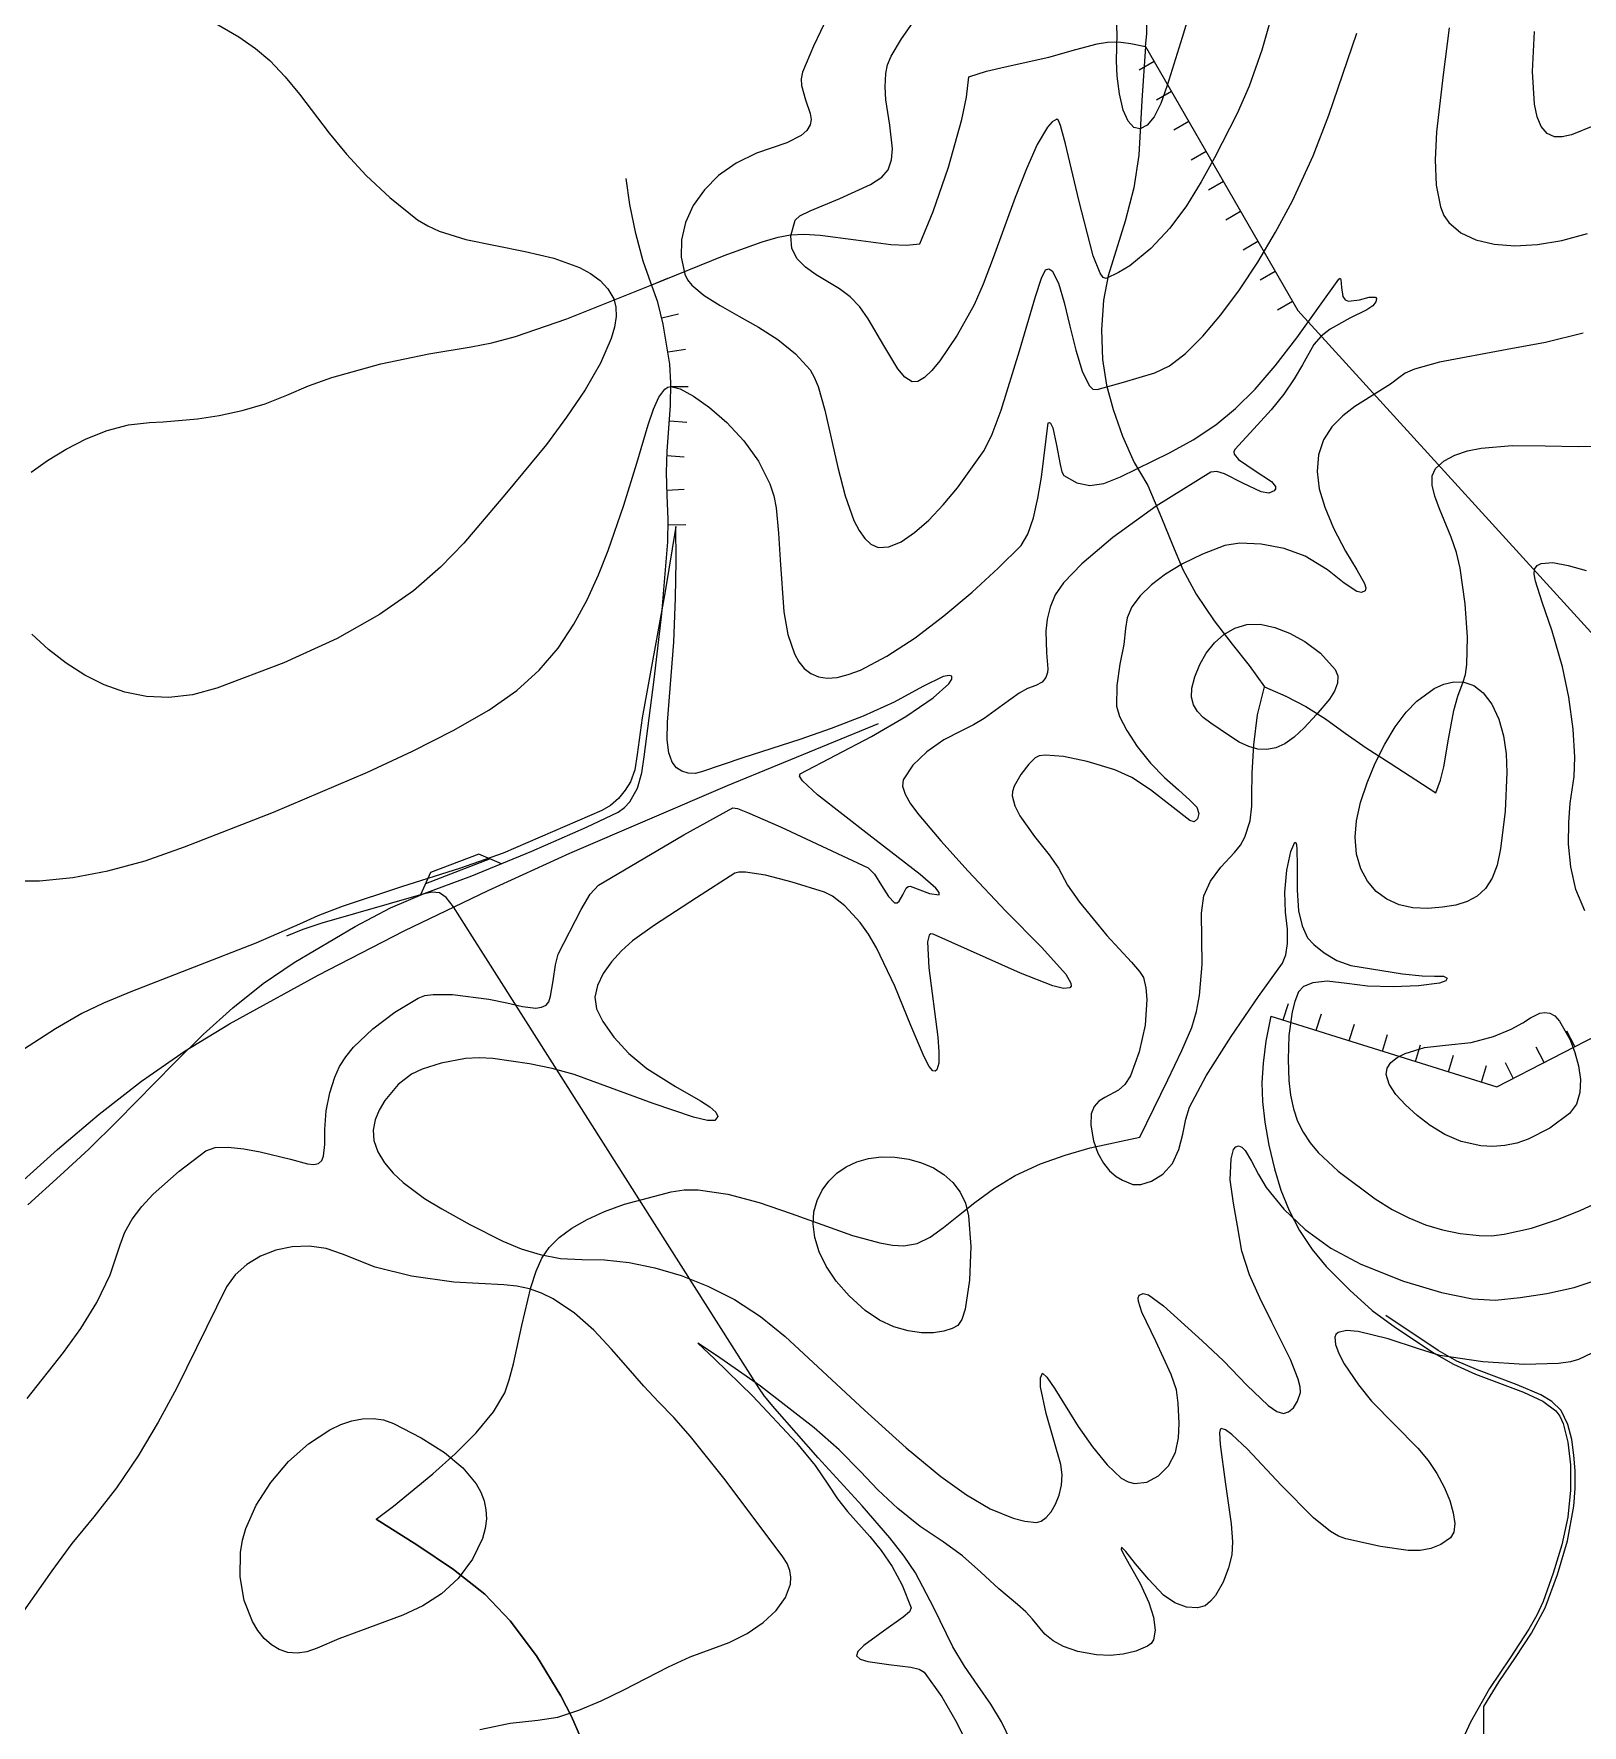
# Model space of a CAD drawing. Header units: millimetres. Extents: x 2 to 2848, y 1 to 2248.
# Drawn here: x 673.4 to 852.2, y 1059.2 to 1254.6 of the extents above; entities that cross this region are included whole.
import ezdxf

# ---------------------------------------------------------------- set-up
doc = ezdxf.new("R2010")
doc.units = ezdxf.units.MM
for name, color, linetype in [('1000m', 7, 'CONTINUOUS'), ('100m', 7, 'CONTINUOUS'), ('1500m', 7, 'CONTINUOUS'), ('200m', 7, 'CONTINUOUS'), ('500m', 7, 'CONTINUOUS'), ('上林鉄道', 7, 'CONTINUOUS'), ('伊電隧道BRT', 7, 'CONTINUOUS'), ('州境', 7, 'CONTINUOUS'), ('永安登山鉄道', 7, 'CONTINUOUS'), ('河川・湖沼', 7, 'CONTINUOUS'), ('纜車・索道', 7, 'CONTINUOUS'), ('自轉車道・登山道', 7, 'CONTINUOUS'), ('車廠', 7, 'CONTINUOUS'), ('鋁州線', 7, 'CONTINUOUS')]:
    doc.layers.add(name, color=color, linetype=linetype)

msp = doc.modelspace()

# ---------------------------------------------------------------- linework, layer by layer
at = {"layer": '1000m', "color": 1}
for points in [[(876.76395, 1261.15609), (868.690637, 1254.315872), (864.577954, 1251.115507), (860.607765, 1248.241593), (856.924956, 1245.829094), (853.674411, 1244.012977), (851.001014, 1242.928207), (849.926023, 1242.702254), (849.04965, 1242.70975), (848.175802, 1243.088082), (847.508845, 1243.866722), (847.028886, 1245.008225), (846.716035, 1246.475147), (846.512092, 1250.235478), (846.737886, 1254.848162)], [(816.625006, 1257.568919), (815.210644, 1252.692211), (813.776121, 1248.553398), (812.38979, 1245.39918), (809.755677, 1240.256016), (808.223908, 1237.481569), (806.509904, 1234.730535), (804.584343, 1232.121908), (802.417904, 1229.774679), (799.981267, 1227.807843), (798.652461, 1227.004256), (797.24511, 1226.34039), (796.911672, 1226.436107), (796.549811, 1226.942895), (795.762635, 1228.957866), (794.087144, 1235.370672), (792.56762, 1241.869732), (791.975404, 1243.992521), (791.740268, 1244.56939), (791.55305, 1244.74597), (791.026928, 1244.442271), (790.469981, 1243.826513), (789.281812, 1241.807818), (788.024944, 1238.987878), (786.735782, 1235.66469), (784.20619, 1228.700545), (783.038565, 1225.655578), (781.98426, 1223.29934), (780.025508, 1219.78418), (778.04238, 1216.827825), (777.106462, 1215.700812), (776.242193, 1214.883437), (775.475487, 1214.432345), (774.83226, 1214.40418), (774.004403, 1214.944199), (773.195149, 1215.896595), (771.558037, 1218.60444), (769.7721, 1221.65955), (768.776813, 1223.046028), (767.68851, 1224.19376), (766.449704, 1225.115559), (765.095697, 1225.945025), (763.74706, 1226.754819), (762.524363, 1227.617605), (761.548174, 1228.606044), (760.939064, 1229.792798), (760.817603, 1231.250529), (761.30436, 1233.0519), (761.868013, 1233.555812), (763.050556, 1234.152591), (766.48207, 1235.567372), (770.018419, 1237.181485), (771.332005, 1238.027429), (772.07912, 1238.88017), (772.447122, 1240.050005), (772.550985, 1241.306714), (772.262612, 1244.033422), (771.806634, 1246.965635), (771.700989, 1248.479224), (771.77568, 1250.00869), (772.002617, 1251.020513), (772.406978, 1252.027703), (773.593854, 1254.030479), (776.40139, 1258.00567)]]:
    msp.add_lwpolyline(points, dxfattribs=at)
for points in [[(811.49706, 1173.48977), (809.324209, 1174.965427), (808.462177, 1175.626668), (807.785697, 1176.308569), (807.321739, 1177.064916), (807.097269, 1177.949496), (807.139257, 1179.016099), (807.47467, 1180.31851), (808.056761, 1181.730083), (808.81644, 1183.051762), (809.747132, 1184.228739), (810.842257, 1185.206201), (812.095241, 1185.929339), (813.499503, 1186.343342), (815.048469, 1186.393399), (816.73556, 1186.0247), (818.411104, 1185.37015), (820.206509, 1184.410761), (822.006411, 1183.044222), (823.69545, 1181.16822), (824.008173, 1180.408007), (823.952491, 1179.564241), (823.603819, 1178.666698), (823.037569, 1177.745154), (821.553994, 1175.949172), (820.10508, 1174.41451), (818.982095, 1173.339516), (817.901528, 1172.575932), (816.848881, 1172.105111), (815.809657, 1171.908405), (814.769361, 1171.967165), (813.713494, 1172.262745), (812.627559, 1172.776496), (811.49706, 1173.48977)], [(833.11516, 1177.52005), (835.133937, 1178.946083), (836.257296, 1179.451064), (837.416358, 1179.725434), (838.580912, 1179.700253), (839.720749, 1179.306582), (840.805662, 1178.475481), (841.80544, 1177.13801), (842.605428, 1175.413366), (843.136427, 1173.496284), (843.436386, 1171.431111), (843.543259, 1169.262194), (843.329546, 1164.790509), (842.7989, 1160.436), (842.40929, 1158.549159), (841.829173, 1157.038743), (841.059758, 1155.863387), (840.10225, 1154.98173), (838.957857, 1154.352408), (837.627787, 1153.93406), (836.113245, 1153.685321), (834.41544, 1153.56483), (832.686624, 1153.636694), (831.096466, 1153.989957), (829.672271, 1154.620653), (828.441345, 1155.524813), (827.430994, 1156.698469), (826.668524, 1158.137654), (826.181241, 1159.8384), (825.99645, 1161.79674), (826.155059, 1163.67427), (826.634018, 1165.795708), (827.377614, 1168.051655), (828.330132, 1170.332713), (829.43586, 1172.52948), (830.639083, 1174.532558), (831.884088, 1176.232548), (833.11516, 1177.52005)], [(840.51659, 1126.1177), (838.271069, 1126.61744), (836.352198, 1127.434659), (834.681415, 1128.476073), (833.18016, 1129.6484), (831.829037, 1130.858871), (830.721646, 1132.064515), (829.9489, 1133.246752), (829.60171, 1134.387), (829.711807, 1135.11338), (830.147438, 1135.762025), (830.852322, 1136.328217), (831.770181, 1136.807241), (834.019702, 1137.484922), (836.44576, 1137.75734), (839.393278, 1138.086252), (841.975028, 1138.774413), (844.023029, 1139.597157), (845.3693, 1140.32982), (846.271695, 1140.938585), (847.342114, 1141.457288), (847.91263, 1141.552304), (848.49191, 1141.468132), (849.068874, 1141.152545), (849.63244, 1140.55332), (850.827371, 1138.37675), (851.380783, 1136.932954), (851.806608, 1135.375916), (852.03118, 1133.798462), (851.980835, 1132.293417), (851.58191, 1130.953604), (850.76074, 1129.87185), (848.50336, 1128.180531), (846.001076, 1126.892373), (844.678001, 1126.445741), (843.317587, 1126.155415), (841.927796, 1126.0399), (840.51659, 1126.1177)]]:
    msp.add_lwpolyline(points, close=True, dxfattribs=at)
at = {"layer": '100m', "color": 1}
for points in [[(672.601689, 1096.964401), (676.783319, 1102.242124), (678.813578, 1105.046418), (680.655391, 1108.023867), (682.197704, 1111.221618), (683.32946, 1114.68682), (683.874602, 1116.178325), (684.736643, 1117.660888), (685.856285, 1119.120006), (687.17423, 1120.541177), (690.167837, 1123.211673), (693.24308, 1125.55636), (694.306738, 1125.935388), (695.820562, 1125.991762), (697.617181, 1125.805861), (699.529226, 1125.458069), (703.03012, 1124.598334), (704.98429, 1124.05561), (705.726225, 1123.975209), (706.263933, 1124.111849), (706.629045, 1124.439367), (706.853191, 1124.931599), (707.005104, 1126.305544), (706.97271, 1128.02437), (707.123887, 1130.167513), (707.563304, 1132.272594), (708.132536, 1134.071463), (708.67316, 1135.29597), (709.399141, 1136.415956), (710.30256, 1137.521542), (712.521864, 1139.642735), (715.091371, 1141.56598), (717.77138, 1143.19771), (718.547835, 1143.485563), (719.500505, 1143.632415), (721.721671, 1143.611755), (725.93756, 1143.07345), (728.013489, 1142.669477), (729.827329, 1142.237464), (731.355275, 1142.054111), (732.004598, 1142.142152), (732.57352, 1142.39612), (732.850045, 1142.767703), (733.064373, 1143.412721), (733.37017, 1145.184276), (733.618367, 1147.033211), (733.93642, 1148.28195), (736.593363, 1153.447797), (737.625635, 1155.222052), (738.58438, 1156.23955), (748.440415, 1162.064699), (754.10227, 1165.19515), (754.647899, 1165.101505), (755.822715, 1164.65762), (759.607916, 1162.977486), (769.75664, 1158.25627), (770.496787, 1157.499506), (771.31087, 1156.207554), (772.109023, 1154.92538), (772.80138, 1154.19795), (773.087768, 1154.188025), (773.335774, 1154.385312), (773.759356, 1155.130307), (774.15756, 1155.890501), (774.373844, 1156.106787), (774.61582, 1156.12346), (776.840568, 1155.296167), (777.94621, 1155.12718), (777.965957, 1155.384162), (777.569648, 1155.884599), (775.768584, 1157.477612), (769.810729, 1162.064597), (763.908191, 1166.676486), (762.176276, 1168.300629), (761.824913, 1168.821301), (761.89652, 1169.10163), (770.143153, 1173.41026), (774.096912, 1175.731022), (777.27455, 1177.88332), (779.069627, 1179.500635), (779.427838, 1180.043952), (779.435138, 1180.37937), (779.098006, 1180.483632), (778.422925, 1180.333483), (776.08483, 1179.17693), (772.748963, 1177.387441), (769.171655, 1175.778944), (765.493575, 1174.340587), (761.855389, 1173.061517), (755.261363, 1170.937832), (750.51491, 1169.32107), (749.766855, 1169.148666), (748.975004, 1169.183579), (748.22287, 1169.407947), (747.59397, 1169.80391), (747.097925, 1170.458136), (746.712719, 1171.525622), (746.517321, 1173.053163), (746.5907, 1175.08755), (747.29838, 1184.29908), (747.512497, 1189.42282), (747.572593, 1193.691642), (747.53068, 1197.69697), (746.298845, 1190.181464), (743.6607, 1175.59036), (743.078229, 1171.333245), (742.793515, 1169.567906), (742.30744, 1168.18778), (741.682916, 1167.208566), (740.903728, 1166.269802), (739.997748, 1165.457478), (738.99285, 1164.85758), (727.60417, 1159.94372), (722.659768, 1158.215662), (715.83021, 1156.041119), (709.000653, 1153.767356), (706.174985, 1152.701788), (704.05625, 1151.74164), (699.012628, 1149.534023), (691.885414, 1146.780704), (684.559762, 1143.928165), (681.411634, 1142.604214), (678.92083, 1141.42289), (675.859936, 1139.649258), (672.177617, 1137.252466)], [(857.15969, 1103.991228), (851.82603, 1101.47081), (850.900675, 1101.175058), (849.488562, 1100.973318), (845.560336, 1100.864873), (840.7539, 1101.171481), (835.7818, 1101.91915), (833.309969, 1102.672737), (829.818251, 1103.823849), (826.37128, 1104.685616), (824.997273, 1104.793349), (824.03369, 1104.57117), (823.794574, 1104.348279), (823.671368, 1104.037261), (823.728387, 1103.19524), (824.116156, 1102.133905), (824.746085, 1100.942054), (826.378063, 1098.52199), (827.9156, 1096.64543), (833.26557, 1091.21418), (834.428024, 1089.801837), (835.443107, 1088.274081), (836.285294, 1086.705009), (836.929059, 1085.168717), (837.348875, 1083.739304), (837.519216, 1082.490865), (837.414557, 1081.497498), (837.00937, 1080.8333), (835.923002, 1080.091042), (834.766555, 1079.626266), (833.514481, 1079.404463), (832.141236, 1079.391121), (828.929045, 1079.851775), (824.92561, 1080.73214), (824.075277, 1081.043585), (823.156431, 1081.584199), (821.201884, 1083.159076), (817.44611, 1086.92642), (813.560196, 1091.075351), (811.745874, 1092.804805), (811.040736, 1093.315568), (810.53499, 1093.48837), (810.400118, 1093.349497), (810.340778, 1092.971845), (810.408088, 1091.616561), (811.002451, 1087.320563), (811.668426, 1082.462068), (811.825251, 1080.403663), (811.75636, 1078.90277), (811.390341, 1077.388666), (810.770176, 1075.721953), (809.874816, 1074.171493), (809.317359, 1073.523878), (808.68321, 1073.00615), (807.780831, 1072.751236), (806.536445, 1072.85917), (805.166561, 1073.342112), (803.88769, 1074.21222), (802.15709, 1076.019695), (800.644161, 1077.860736), (799.53316, 1079.26807), (799.00834, 1079.77442), (798.99774, 1079.52699), (799.199127, 1079.051371), (800.046109, 1077.556999), (801.165774, 1075.574172), (802.17461, 1073.38576), (802.707202, 1071.669363), (802.901093, 1070.20402), (802.696512, 1069.070837), (802.426116, 1068.654151), (802.03369, 1068.35092), (800.671522, 1067.762841), (799.223395, 1067.399131), (797.704805, 1067.258473), (796.13125, 1067.33955), (793.959403, 1067.729258), (792.324202, 1068.281012), (791.104753, 1068.961723), (790.180163, 1069.738305), (788.731984, 1071.446728), (787.96661, 1072.312394), (787.01252, 1073.14158), (784.839733, 1074.946454), (782.765459, 1076.89567), (780.668638, 1078.777746), (778.42821, 1080.3812), (775.749721, 1082.175389), (773.186631, 1084.245222), (770.857071, 1086.414299), (768.87917, 1088.50622), (766.421438, 1091.01052), (763.518656, 1093.565622), (757.330645, 1098.35393), (752.220541, 1101.922551), (750.09375, 1103.32289), (752.003711, 1101.541086), (756.44375, 1097.204399), (761.479102, 1091.825915), (763.615405, 1089.218838), (765.175, 1086.91872), (766.211735, 1085.341137), (767.381076, 1083.892579), (769.941989, 1081.015882), (771.245768, 1079.404417), (772.506567, 1077.555322), (773.68049, 1075.376935), (774.72364, 1072.77759), (774.524043, 1072.321121), (773.809801, 1071.67344), (771.529144, 1070.051752), (769.265195, 1068.407156), (768.571838, 1067.730839), (768.40148, 1067.23428), (768.839285, 1066.839082), (769.701567, 1066.564903), (772.158931, 1066.227507), (774.69231, 1065.917903), (775.64961, 1065.678464), (776.22044, 1065.3319), (778.246328, 1062.473833), (779.98795, 1059.473057), (781.298367, 1056.798333)]]:
    msp.add_lwpolyline(points, dxfattribs=at)
at = {"layer": '1500m', "color": 1}
msp.add_lwpolyline([(808.107303, 1261.016914), (806.036997, 1254.159663), (804.29416, 1248.60588), (803.558228, 1246.528356), (802.774062, 1245.000039), (801.972357, 1244.02641), (801.183806, 1243.612951), (800.439105, 1243.765143), (799.768947, 1244.488466), (799.204028, 1245.788401), (798.77504, 1247.67043), (798.53076, 1249.69899), (798.452013, 1251.4809), (798.506094, 1254.581016), (798.367243, 1257.523274)], dxfattribs=at)
at = {"layer": '200m', "color": 1}
for points in [[(670.403405, 1156.731283), (674.034138, 1156.742042), (677.866597, 1157.123978), (681.922972, 1157.893227), (686.225453, 1159.065928), (690.79623, 1160.65822), (701.054674, 1164.692738), (711.926366, 1169.30823), (717.097951, 1171.712805), (721.829773, 1174.11738), (725.92414, 1176.47354), (729.18336, 1178.73287), (731.74898, 1181.068773), (733.926331, 1183.640704), (735.763415, 1186.379337), (737.308231, 1189.215349), (738.608781, 1192.079413), (739.713063, 1194.902207), (741.52483, 1200.14668), (743.019178, 1205.011799), (744.320538, 1209.425064), (744.947965, 1211.225403), (745.586088, 1212.628562), (746.254554, 1213.539801), (746.606305, 1213.781344), (746.97301, 1213.86438), (748.029737, 1213.570602), (749.579633, 1212.732324), (751.442274, 1211.413144), (753.437235, 1209.676656), (755.384091, 1207.586458), (757.102417, 1205.206145), (758.411788, 1202.599314), (758.856733, 1201.230827), (759.13178, 1199.82956), (759.411271, 1196.888574), (759.58584, 1193.816834), (760.018769, 1187.828202), (760.476403, 1185.184865), (761.227668, 1182.957884), (761.744548, 1182.04327), (762.372201, 1181.284037), (763.12308, 1180.697281), (764.00964, 1180.3001), (765.015625, 1180.146078), (766.170364, 1180.242131), (767.45505, 1180.566199), (768.850876, 1181.09622), (771.900721, 1182.68588), (775.169444, 1184.834621), (778.506589, 1187.365957), (781.7617, 1190.103399), (784.784322, 1192.87046), (787.424, 1195.49065), (788.208158, 1196.773228), (788.849168, 1198.674693), (789.36237, 1200.954964), (789.763105, 1203.373959), (790.54818, 1209.63555), (790.693139, 1209.701494), (790.829691, 1209.618804), (791.0812, 1209.084124), (791.523209, 1207.07378), (791.932193, 1204.830141), (792.142422, 1204.003843), (792.36614, 1203.57883), (793.859304, 1202.711914), (795.355416, 1202.397724), (796.995418, 1202.630912), (798.92025, 1203.40613), (804.560213, 1206.172806), (807.284524, 1207.682673), (809.9034, 1209.42381), (812.192816, 1211.309255), (814.447185, 1213.552255), (816.772616, 1216.238925), (819.27522, 1219.45538), (824.11662, 1226.26622), (824.284839, 1226.375069), (824.363489, 1226.191692), (824.414905, 1225.289011), (824.596506, 1224.239677), (824.837887, 1223.872984), (825.23393, 1223.72519), (826.495403, 1223.88005), (827.624704, 1224.154541), (828.351095, 1224.187707), (828.478595, 1224.000994), (828.40384, 1223.61859), (828.043664, 1223.167593), (827.366234, 1222.719503), (825.388811, 1221.732313), (823.129968, 1220.457545), (822.100762, 1219.649986), (821.2481, 1218.69573), (819.921865, 1216.36343), (818.972661, 1214.7351), (817.75554, 1212.94882), (816.291199, 1211.159286), (814.72026, 1209.431486), (812.12718, 1206.58103), (812.005825, 1206.30834), (812.050039, 1206.021126), (812.539596, 1205.412539), (814.454141, 1204.124625), (816.341493, 1202.867911), (816.797059, 1202.298324), (816.819179, 1202.03646), (816.67233, 1201.79302), (816.023193, 1201.534739), (815.155262, 1201.681753), (813.047969, 1202.682449), (810.920364, 1203.776675), (810.027042, 1204.040602), (809.34236, 1203.946), (803.012609, 1200.033909), (798.028428, 1196.418811), (794.44108, 1193.373873), (792.30183, 1191.17226), (791.369466, 1189.79281), (790.761256, 1188.373859), (790.416474, 1186.954953), (790.274394, 1185.57564), (790.35543, 1183.093981), (790.51855, 1181.24526), (790.474724, 1180.816846), (790.276884, 1180.243144), (789.852265, 1179.686644), (789.1281, 1179.30984), (788.145214, 1178.952697), (787.195802, 1178.431124), (785.279534, 1177.054251), (783.143574, 1175.498355), (781.919546, 1174.753003), (780.5522, 1174.08257), (778.481384, 1173.0186), (776.542284, 1171.659109), (774.917934, 1170.089375), (773.79137, 1168.39468), (773.711778, 1167.678492), (774.01742, 1166.75977), (774.660932, 1165.654308), (775.594951, 1164.377903), (778.145062, 1161.375437), (781.28885, 1157.87873), (785.671933, 1153.260933), (789.786428, 1149.098315), (792.594118, 1145.950507), (793.18347, 1144.932041), (793.217745, 1144.592273), (793.05679, 1144.37714), (792.327546, 1144.325733), (791.074782, 1144.63065), (787.334149, 1146.069224), (777.26063, 1150.57971), (776.999251, 1150.61493), (776.807182, 1150.467294), (776.605354, 1149.690361), (776.75158, 1146.67825), (777.798424, 1138.668154), (777.929324, 1136.989198), (777.909516, 1135.6966), (777.689805, 1134.918826), (777.489614, 1134.763143), (777.221, 1134.78434), (776.783118, 1135.280862), (776.204528, 1136.40893), (774.693385, 1140.028429), (772.823893, 1144.580296), (770.73237, 1149.00199), (769.78906, 1150.596038), (768.846871, 1151.922273), (767.071716, 1153.855289), (765.618636, 1154.969003), (764.69936, 1155.43138), (760.987954, 1156.583764), (757.87802, 1157.383011), (755.588826, 1157.756208), (754.820528, 1157.760252), (754.33964, 1157.63044), (749.925243, 1154.774213), (745.05375, 1151.62406), (742.528078, 1149.796196), (741.255931, 1148.642904), (740.096408, 1147.379608), (739.138629, 1146.043481), (738.471718, 1144.671701), (738.184798, 1143.301442), (738.36699, 1141.96988), (739.097687, 1140.49071), (740.379343, 1138.678094), (742.112607, 1136.782563), (744.19813, 1135.05465), (747.506075, 1132.979642), (750.402583, 1131.313704), (751.469281, 1130.623617), (752.160399, 1130.023176), (752.385031, 1129.508173), (752.05227, 1129.0744), (751.186908, 1129.055473), (749.570788, 1129.444633), (744.920861, 1131.021058), (735.79236, 1134.38322), (733.260808, 1135.060107), (730.631731, 1135.589155), (726.4018, 1136.20898), (724.805275, 1136.292825), (723.248328, 1136.20506), (720.414398, 1135.681519), (718.222471, 1134.97199), (716.99501, 1134.41011), (715.478642, 1133.213235), (713.906179, 1131.360478), (713.258167, 1130.272383), (712.787239, 1129.121406), (712.557095, 1127.941243), (712.63144, 1126.76559), (713.101547, 1125.444716), (713.884393, 1124.178604), (714.896957, 1122.9876), (716.056223, 1121.892051), (718.482779, 1120.068708), (720.49991, 1118.87135), (723.75443, 1117.061189), (727.557641, 1115.105794), (729.65492, 1114.250142), (731.877267, 1113.569991), (734.220649, 1113.135946), (736.68103, 1113.01861), (739.311183, 1112.961963), (742.132213, 1112.647898), (745.092621, 1112.053884), (748.140908, 1111.157393), (751.225574, 1109.935893), (754.295121, 1108.366856), (757.29805, 1106.427752), (760.18286, 1104.09605), (769.321958, 1095.613435), (774.14481, 1091.245482), (778.14484, 1087.9338), (781.118459, 1085.814175), (783.857811, 1084.186159), (786.505133, 1083.105318), (787.838731, 1082.787453), (789.20266, 1082.62722), (789.746654, 1082.761599), (790.322267, 1083.191818), (790.885933, 1083.870525), (791.394089, 1084.75037), (791.803169, 1085.784), (792.069609, 1086.924065), (792.149844, 1088.123212), (792.00031, 1089.33409), (790.33367, 1095.208704), (789.679218, 1098.293676), (789.647574, 1099.345285), (789.90855, 1099.86858), (790.389329, 1099.421008), (791.29755, 1098.048595), (794.024566, 1093.723328), (795.657483, 1091.367515), (797.346087, 1089.280943), (798.997439, 1087.762135), (799.780102, 1087.308929), (800.5186, 1087.10961), (801.951498, 1087.284712), (803.303635, 1087.998335), (804.447249, 1089.171895), (805.25458, 1090.72681), (805.605221, 1092.388421), (805.6738, 1094.069336), (805.56361, 1096.39547), (805.352414, 1097.938026), (804.753076, 1099.724581), (802.965806, 1103.552864), (801.353476, 1106.926667), (800.972812, 1108.145123), (800.951837, 1108.585087), (801.06776, 1108.89234), (801.511694, 1109.094268), (802.144098, 1108.904827), (803.862713, 1107.642869), (808.33393, 1103.62382), (810.795746, 1101.29504), (813.507403, 1098.487068), (815.977428, 1096.140919), (816.968244, 1095.435096), (817.71435, 1095.19761), (818.317671, 1095.391847), (818.881901, 1095.882766), (819.353561, 1096.64068), (819.67917, 1097.6359), (819.664911, 1098.291743), (819.438441, 1099.192802), (818.547071, 1101.447023), (816.39804, 1105.77905), (814.993378, 1108.566525), (813.818709, 1111.251764), (812.935435, 1113.97525), (812.40496, 1116.87747), (811.947294, 1119.502348), (811.58352, 1122.18823), (811.682656, 1124.62972), (811.966395, 1125.708349), (812.209255, 1126.028367), (812.53561, 1126.13218), (812.937247, 1125.980275), (813.316967, 1125.60501), (814.052561, 1124.374599), (814.826213, 1122.82134), (815.72174, 1121.32563), (817.785525, 1118.815516), (820.252529, 1116.45827), (823.186015, 1114.322117), (826.64925, 1112.47528), (831.583064, 1110.50517), (835.967594, 1109.175613), (839.580769, 1108.457939), (842.20052, 1108.32348), (845.080274, 1108.597602), (848.140446, 1109.064234), (851.318501, 1109.788069), (854.551903, 1110.833803)], [(724.885776, 1058.723498), (728.405616, 1059.431298), (731.59331, 1059.78443), (731.59331, 1059.78443), (733.894065, 1060.147001), (736.348845, 1060.931493), (738.90754, 1062.021097), (741.520043, 1063.299008), (746.706034, 1065.952524), (749.179306, 1067.094516), (751.50595, 1067.95759), (753.709051, 1068.772311), (755.779497, 1069.81954), (757.618864, 1071.057909), (759.12873, 1072.446053), (760.21067, 1073.942604), (760.766261, 1075.506197), (760.815918, 1076.300206), (760.697079, 1077.095464), (760.39744, 1077.886799), (759.9047, 1078.66904), (753.225265, 1087.569899), (749.240797, 1092.550951), (747.322022, 1094.73979), (745.54161, 1096.56204), (743.824202, 1098.355763), (742.026916, 1100.436197), (740.115516, 1102.645009), (738.055769, 1104.823866), (735.813439, 1106.814437), (733.354292, 1108.458388), (732.032714, 1109.100902), (730.644094, 1109.597386), (729.184153, 1109.92805), (727.64861, 1110.0731), (721.880176, 1110.402126), (717.013239, 1111.062083), (712.80816, 1112.110025), (709.0253, 1113.60301), (707.141946, 1114.26962), (705.187272, 1114.553951), (703.226894, 1114.484531), (701.326428, 1114.089889), (699.551487, 1113.398551), (697.967689, 1112.439047), (696.640648, 1111.239904), (695.63598, 1109.82965), (693.325174, 1105.135778), (689.839002, 1098.113993), (687.730042, 1094.215115), (685.417104, 1090.316238), (682.930145, 1086.611355), (680.29912, 1083.29446), (677.751778, 1080.18344), (675.439793, 1077.029626), (671.185263, 1070.970191)]]:
    msp.add_lwpolyline(points, dxfattribs=at)
at = {"layer": '500m', "color": 1}
for points in [[(692.489974, 1256.904955), (697.052689, 1254.255886), (698.976188, 1252.884063), (700.61666, 1251.48956), (702.389344, 1249.638257), (704.05836, 1247.609016), (707.500519, 1243.118125), (709.481225, 1240.707181), (711.77339, 1238.219707), (714.480798, 1235.681056), (717.70723, 1233.11658), (718.876615, 1232.395703), (720.21211, 1231.790838), (723.267168, 1230.846766), (730.113726, 1229.444643), (733.448182, 1228.657094), (736.418726, 1227.592222), (737.696118, 1226.904307), (738.796836, 1226.085281), (739.692315, 1225.114549), (740.35399, 1223.97152), (740.615278, 1223.011342), (740.643446, 1221.917931), (740.458877, 1220.707243), (740.081954, 1219.395231), (738.832575, 1216.531055), (737.058368, 1213.453039), (734.922391, 1210.288819), (732.587704, 1207.166032), (727.97444, 1201.5553), (723.032185, 1195.746075), (720.364681, 1192.966988), (717.215186, 1190.227149), (713.320398, 1187.49323), (708.417014, 1184.731905), (702.241729, 1181.909847), (694.53124, 1178.99373), (694.53124, 1178.99373), (691.700858, 1178.233743), (688.984378, 1177.931895), (686.381564, 1178.047636), (683.892181, 1178.540414), (681.515991, 1179.369678), (679.252761, 1180.494878), (677.102252, 1181.875461), (675.06423, 1183.470878), (673.138457, 1185.240576)], [(765.059447, 1256.57039), (763.442367, 1253.164648), (762.16248, 1250.16494), (761.996061, 1249.409337), (762.048926, 1248.610604), (762.532969, 1246.966295), (763.055537, 1245.397106), (763.156559, 1244.692273), (763.05756, 1244.06813), (762.654336, 1243.409538), (762.032253, 1242.851823), (760.355781, 1241.980024), (756.84356, 1240.79794), (754.49183, 1239.666865), (752.48062, 1238.242795), (750.828012, 1236.584504), (749.552091, 1234.750764), (748.670941, 1232.800348), (748.202645, 1230.792028), (748.165286, 1228.784578), (748.57695, 1226.83677), (748.894879, 1226.186191), (749.384663, 1225.561981), (750.799576, 1224.365292), (752.661238, 1223.191951), (754.809199, 1221.987206), (757.083007, 1220.696306), (759.322212, 1219.264498), (761.366363, 1217.63703), (763.05501, 1215.75915), (763.53403, 1214.927943), (763.972913, 1213.853195), (764.765885, 1211.13047), (766.261979, 1204.493862), (767.107576, 1201.209554), (768.113189, 1198.367626), (768.698263, 1197.210926), (769.350054, 1196.282865), (770.077469, 1195.622794), (770.88941, 1195.27006), (772.147047, 1195.319578), (773.572561, 1195.916635), (775.121051, 1196.979874), (776.747617, 1198.427938), (778.407359, 1200.179469), (780.055376, 1202.153111), (783.13663, 1206.4413), (784.083829, 1208.346658), (785.117449, 1211.127676), (787.236826, 1217.967635), (789.080513, 1224.263072), (789.769519, 1226.363436), (790.23426, 1227.31588), (790.635517, 1227.441477), (791.016075, 1227.197217), (791.729505, 1225.803035), (792.403368, 1223.541153), (793.066485, 1220.819386), (793.747675, 1218.045554), (794.475757, 1215.627472), (795.279553, 1213.972958), (795.718849, 1213.559482), (796.18788, 1213.48983), (799.26749, 1214.34631), (802.87972, 1215.43259), (804.548058, 1216.226492), (806.40792, 1217.660469), (808.408842, 1219.655865), (810.500361, 1222.134024), (812.632013, 1225.016287), (814.753334, 1228.223999), (816.813861, 1231.678502), (818.76313, 1235.30114), (821.17683, 1240.4907), (822.983536, 1245.192124), (826.20591, 1254.67309)], [(836.86546, 1255.28247), (836.183975, 1249.847201), (835.411927, 1243.279936), (835.244225, 1240.043152), (835.356621, 1237.088985), (835.850029, 1234.605975), (836.271147, 1233.600072), (836.82536, 1232.78266), (838.200917, 1231.613607), (839.959505, 1230.778738), (842.053606, 1230.275192), (844.435705, 1230.100106), (847.058286, 1230.250618), (849.873833, 1230.723866), (852.834829, 1231.516988)], [(852.367418, 1220.010462), (847.993564, 1218.949724), (843.57972, 1218.106674), (835.735642, 1216.663368), (832.857197, 1215.857976), (831.799576, 1215.389472), (831.04234, 1214.86), (830.084922, 1214.116184), (828.848217, 1213.339875), (825.981146, 1211.544229), (824.572881, 1210.452117), (823.32953, 1209.181963), (822.362143, 1207.69738), (821.78177, 1205.96198), (821.620799, 1204.014183), (821.862929, 1202.031885), (822.491247, 1199.89391), (823.48884, 1197.47908), (824.877428, 1194.836858), (826.208529, 1192.674008), (827.09997, 1191.105738), (827.26139, 1190.580575), (827.16958, 1190.24726), (826.726819, 1190.039987), (826.184283, 1190.162535), (824.757914, 1191.142506), (822.806528, 1192.678012), (820.24618, 1194.25989), (817.807846, 1195.137736), (815.135779, 1195.627478), (812.692962, 1195.739268), (810.94238, 1195.48326), (808.363305, 1194.474247), (806.081616, 1193.364186), (804.112338, 1192.17639), (802.470495, 1190.93417), (801.171114, 1189.660838), (800.229219, 1188.379706), (799.659836, 1187.114086), (799.47799, 1185.88729), (799.27937, 1184.047402), (798.840094, 1181.780134), (798.460508, 1179.325746), (798.44096, 1176.9245), (798.799599, 1175.728635), (799.620626, 1174.108829), (800.836058, 1172.24881), (802.37791, 1170.33231), (803.987908, 1168.694986), (805.588896, 1167.250673), (806.915709, 1166.075245), (807.70318, 1165.24458), (807.943951, 1164.531773), (807.81102, 1163.906884), (807.429816, 1163.56427), (806.92577, 1163.69829), (802.385426, 1167.264864), (800.211161, 1168.669897), (798.24385, 1169.58733), (795.061988, 1170.539698), (792.319307, 1171.122094), (790.235251, 1171.280378), (789.508782, 1171.183559), (789.02926, 1170.96041), (788.305051, 1170.212286), (787.386789, 1169.021274), (786.627929, 1167.696272), (786.418731, 1167.080056), (786.38193, 1166.54618), (786.695073, 1165.424094), (787.286972, 1164.244211), (788.95351, 1161.872101), (790.674483, 1159.751941), (791.74283, 1158.20582), (792.786734, 1156.260451), (794.158876, 1154.268001), (797.335887, 1150.445494), (800.16989, 1147.345572), (801.113271, 1146.256354), (801.55691, 1145.57551), (801.83458, 1144.375779), (801.949657, 1143.027736), (801.75061, 1140.05727), (801.076917, 1137.005226), (800.04573, 1134.21272), (799.412538, 1133.215444), (798.662247, 1132.545689), (797.080944, 1131.69844), (796.38522, 1131.275797), (795.842973, 1130.690376), (795.521849, 1129.819602), (795.48949, 1128.5409), (795.785293, 1126.728529), (796.281526, 1125.268262), (796.921814, 1124.12048), (797.649785, 1123.245563), (798.409064, 1122.603891), (799.143279, 1122.155844), (800.31102, 1121.68215), (801.253582, 1121.659605), (802.495205, 1122.050514), (803.793955, 1122.86409), (804.9079, 1124.10955), (805.641651, 1125.716087), (806.107722, 1127.50098), (806.463871, 1129.208818), (806.86785, 1130.58419), (808.798003, 1134.217358), (811.673432, 1138.76854), (814.830985, 1143.392757), (817.60751, 1147.24503), (818.017246, 1148.179123), (818.203082, 1149.515276), (818.17998, 1151.181949), (817.9629, 1153.1076), (817.876716, 1155.419769), (818.122834, 1157.98119), (818.559652, 1160.134873), (819.04557, 1161.22383), (819.202852, 1161.100997), (819.282512, 1160.508667), (819.304759, 1158.357143), (819.303888, 1155.652512), (819.47148, 1153.27803), (819.879352, 1151.566849), (820.51866, 1150.1496), (821.243385, 1149.392852), (822.413979, 1148.437634), (823.884068, 1147.546936), (825.50728, 1146.98375), (831.473894, 1146.013329), (833.738982, 1145.76993), (835.18987, 1145.74127), (836.226815, 1145.72086), (836.64907, 1145.488413), (836.483572, 1145.176596), (835.75726, 1144.91808), (833.332956, 1144.62759), (830.383846, 1144.513148), (827.445463, 1144.591346), (825.05334, 1144.87878), (822.781984, 1145.14736), (821.129254, 1144.982016), (820.046011, 1144.522449), (819.48312, 1143.90836), (819.050236, 1142.824361), (818.728371, 1141.594848), (818.362432, 1138.880034), (818.274786, 1136.125423), (818.35491, 1133.69252), (818.539106, 1131.973208), (818.877037, 1130.416923), (819.367407, 1129.000503), (820.008922, 1127.700789), (820.800289, 1126.494617), (821.740212, 1125.358828), (824.06055, 1123.20575), (828.330078, 1120.01688), (830.298257, 1118.797323), (832.217767, 1117.804759), (834.1354, 1117.021991), (836.097946, 1116.431825), (838.152196, 1116.017067), (840.34494, 1115.76052), (841.745308, 1115.751086), (843.241422, 1115.915552), (846.361069, 1116.630355), (849.384249, 1117.633271), (851.99133, 1118.65264), (854.165474, 1119.678878)], [(852.552624, 1153.269882), (851.51795, 1155.749624), (850.921601, 1158.372654), (850.671507, 1161.000715), (850.675601, 1163.495554), (850.841814, 1165.718916), (851.29232, 1168.79819), (851.396196, 1171.030603), (851.180507, 1174.276254), (850.692183, 1177.94947), (849.97815, 1181.46458), (848.774667, 1185.60561), (847.627462, 1188.938309), (846.845984, 1191.351394), (846.689095, 1192.178304), (846.73968, 1192.73358), (847.038821, 1193.162775), (847.501848, 1193.41839), (848.845962, 1193.500334), (850.624814, 1193.162311), (852.691194, 1192.587221)]]:
    msp.add_lwpolyline(points, dxfattribs=at)
for points in [[(769.4083, 1107.11564), (767.547425, 1108.798568), (766.050768, 1110.508255), (764.902889, 1112.217996), (764.088349, 1113.901086), (763.591709, 1115.53082), (763.39753, 1117.080492), (763.490374, 1118.523397), (763.8548, 1119.83283), (764.441193, 1121.008995), (765.202996, 1122.059446), (766.129324, 1122.968479), (767.209293, 1123.720389), (768.432017, 1124.299472), (769.786613, 1124.690025), (771.262195, 1124.876342), (772.84788, 1124.84272), (774.441813, 1124.603515), (775.93313, 1124.185217), (777.297443, 1123.590306), (778.510364, 1122.821267), (779.547505, 1121.880583), (780.384479, 1120.770735), (780.996896, 1119.494206), (781.36037, 1118.05348), (781.612938, 1114.512297), (781.469116, 1110.599533), (780.961809, 1107.249332), (780.582131, 1106.077113), (780.12392, 1105.39584), (779.461531, 1105.021664), (778.501335, 1104.723616), (777.295511, 1104.547797), (775.89624, 1104.540306), (774.355703, 1104.747245), (772.72608, 1105.214714), (771.059552, 1105.988812), (769.4083, 1107.11564)], [(714.9055, 1094.06237), (718.111756, 1092.407991), (720.79743, 1090.708561), (722.928339, 1088.942802), (724.470301, 1087.089439), (725.009745, 1086.123256), (725.389134, 1085.127193), (725.604195, 1084.098591), (725.650655, 1083.03479), (725.524241, 1081.933129), (725.220681, 1080.790951), (724.06503, 1078.3744), (722.390119, 1076.139806), (720.45704, 1074.386294), (718.313602, 1073.00928), (716.007615, 1071.904181), (711.099228, 1070.0914), (708.592446, 1069.174553), (706.11435, 1068.11129), (704.919194, 1067.673459), (703.78569, 1067.516041), (702.720056, 1067.616159), (701.728512, 1067.950935), (700.817275, 1068.497492), (699.992563, 1069.232952), (699.260594, 1070.134437), (698.627588, 1071.179071), (697.683331, 1073.606273), (697.209539, 1076.331537), (697.255957, 1079.171843), (697.48979, 1080.577942), (697.87233, 1081.94417), (699.065453, 1084.629294), (700.73822, 1087.242505), (702.784528, 1089.652566), (705.09827, 1091.728243), (707.573343, 1093.338297), (708.838221, 1093.927705), (710.103642, 1094.351494), (711.356344, 1094.59326), (712.583063, 1094.636597), (713.770536, 1094.465102), (714.9055, 1094.06237)]]:
    msp.add_lwpolyline(points, close=True, dxfattribs=at)
at = {"layer": '上林鉄道', "color": 6}
msp.add_lwpolyline([(801.77391, 1253.11077), (801.936972, 1254.586838), (801.929437, 1256.484745)], dxfattribs=at)
at = {"layer": '上林鉄道', "color": 5}
for points in [[(744.65964, 1225.82392), (743.779727, 1228.31454), (742.917357, 1231.506744), (742.212852, 1234.874341), (741.80653, 1237.89114)], [(718.46725, 1155.29151), (723.967369, 1157.312938), (730.896962, 1160.167497), (737.212669, 1162.934363), (740.87113, 1164.69271), (741.621311, 1165.228848), (742.233367, 1165.877352), (743.104497, 1167.434716), (743.607299, 1169.21133), (743.86455, 1171.05372), (745.03385, 1179.98721), (745.899134, 1187.605215), (746.6241, 1195.88973), (746.662105, 1198.533089), (746.542245, 1201.25099), (746.439912, 1203.907504), (746.5305, 1206.3667), (746.92223, 1211.640264), (746.971196, 1214.259505), (746.85793, 1216.42272), (746.074486, 1221.053161), (745.43722, 1223.592012), (744.65964, 1225.82392)], [(746.6241, 1195.88973), (746.662105, 1198.533089), (746.542245, 1201.25099), (746.439912, 1203.907504), (746.5305, 1206.3667), (746.92223, 1211.640264), (746.971196, 1214.259505), (746.85793, 1216.42272), (746.074486, 1221.053161), (745.43722, 1223.592012), (744.65964, 1225.82392)], [(744.75334, 1225.59944), (746.60588, 1226.35316)], [(745.91133, 1221.77468), (747.85834, 1222.23199)], [(746.66565, 1217.84749), (748.64297, 1218.14785)], [(746.97301, 1213.86438), (748.97301, 1213.8635)], [(746.82732, 1209.86769), (748.82316, 1209.73874)], [(746.48745, 1205.88242), (748.48217, 1205.73724)], [(746.51017, 1201.88493), (748.5078, 1201.98243)], [(746.67397, 1197.88859), (748.67387, 1197.90899)]]:
    msp.add_lwpolyline(points, dxfattribs=at)
at = {"layer": '上林鉄道', "color": 1}
msp.add_lwpolyline([(718.46725, 1155.29151), (723.967369, 1157.312938), (730.896962, 1160.167497), (737.212669, 1162.934363), (740.87113, 1164.69271), (741.621311, 1165.228848), (742.233367, 1165.877352), (743.104497, 1167.434716), (743.607299, 1169.21133), (743.86455, 1171.05372), (745.03385, 1179.98721), (745.899134, 1187.605215), (746.6241, 1195.88973), (746.662105, 1198.533089), (746.542245, 1201.25099), (746.439912, 1203.907504), (746.5305, 1206.3667), (746.92223, 1211.640264), (746.971196, 1214.259505), (746.85793, 1216.42272), (746.074486, 1221.053161), (745.43722, 1223.592012), (744.65964, 1225.82392)], dxfattribs=at)
at = {"layer": '伊電隧道BRT', "color": 6}
msp.add_lwpolyline([(887.08092, 1132.6109), (880.549871, 1141.231037), (870.60144, 1154.9568), (867.599641, 1158.568587), (865.940004, 1160.570536), (864.45433, 1162.6684), (862.791473, 1165.683655), (861.462495, 1168.665188), (859.48064, 1173.9806), (857.850555, 1177.930975), (856.353884, 1180.897125), (854.43396, 1184.1538), (823.3444, 1218.2917), (819.38582, 1222.6405)], dxfattribs=at)
at = {"layer": '州境', "color": 1}
for points in [[(673.080987, 1203.958634), (674.958352, 1205.313036), (677.099412, 1206.629544), (679.425438, 1207.816595), (681.857702, 1208.782629), (684.317475, 1209.436085), (686.72603, 1209.6854), (688.31353, 1209.753613), (692.28228, 1210.131884), (694.787553, 1210.518682), (697.441655, 1211.080663), (700.095757, 1211.850384), (702.60103, 1212.8604), (705.100619, 1213.940177), (707.789345, 1214.900582), (713.448949, 1216.481881), (719.009334, 1217.641502), (723.89999, 1218.41665), (726.295613, 1218.883752), (729.025529, 1219.63579), (734.940251, 1221.670944), (744.75334, 1225.59945), (753.133997, 1228.973576), (757.511172, 1230.545168), (759.34076, 1231.085744), (760.77646, 1231.38042), (762.375167, 1231.446336), (764.221525, 1231.323742), (768.316044, 1230.776727), (772.377726, 1230.266774), (774.183037, 1230.190507), (775.72428, 1230.32128), (777.251585, 1234.083785), (779.027864, 1239.193842), (780.569429, 1244.688737), (781.10104, 1247.279648), (781.39259, 1249.60575), (783.433826, 1250.262453), (785.588574, 1250.792487), (790.60937, 1251.90571), (793.732762, 1252.774741), (796.2151, 1253.445403), (797.412538, 1253.621904), (798.685708, 1253.647483), (800.113277, 1253.488364), (801.77391, 1253.11077), (801.359894, 1246.900526), (801.02012, 1240.56105), (800.438389, 1236.804661), (799.453247, 1232.960574), (797.46543, 1226.62294), (796.923166, 1223.820996), (796.705382, 1220.413936), (796.82085, 1216.954258), (797.27834, 1213.99446), (798.063236, 1211.208591), (799.137535, 1208.124551), (800.474926, 1205.075591), (802.0491, 1202.39496), (803.651404, 1198.665548), (804.895356, 1195.544624), (806.119346, 1192.715132), (807.66176, 1189.86002), (809.731534, 1186.77658), (811.799722, 1184.087832), (813.772327, 1181.610027), (815.55535, 1179.15941)], [(712.93156, 1082.98931), (714.921394, 1084.498728), (719.473771, 1088.232037), (722.046636, 1090.56002), (724.463003, 1092.996818), (726.457161, 1095.393379), (727.7634, 1097.60065), (728.277945, 1099.091237), (728.769025, 1100.968564), (729.740463, 1105.369198), (730.797067, 1109.774073), (731.394604, 1111.656701), (732.05819, 1113.15471), (732.914217, 1114.382519), (734.073994, 1115.538638), (735.529815, 1116.620654), (737.273975, 1117.626155), (739.298768, 1118.552728), (741.596488, 1119.397959), (746.97989, 1120.83475), (748.502928, 1121.041911), (750.115605, 1121.04913), (753.551142, 1120.566722), (757.16902, 1119.593479), (760.851759, 1118.335355), (767.941901, 1115.788276), (771.114345, 1114.911227), (772.556012, 1114.66193), (773.88173, 1114.57311), (775.396015, 1114.844859), (776.902853, 1115.589465), (778.471599, 1116.700966), (780.171607, 1118.073403), (782.072232, 1119.600812), (784.242828, 1121.177234), (786.752749, 1122.696707), (789.67135, 1124.05327), (792.514079, 1125.061199), (795.387646, 1125.885882), (801.15111, 1127.13105), (804.356648, 1133.742791), (806.000105, 1137.153198), (807.13212, 1139.81862), (807.675831, 1141.662321), (808.03052, 1143.509284), (808.319374, 1147.095598), (808.24077, 1153.01599), (808.526934, 1155.012056), (809.290005, 1156.708762), (810.487648, 1158.309548), (812.07753, 1160.01785), (812.770627, 1160.877828), (813.282495, 1161.796678), (813.87231, 1163.670102), (814.066507, 1165.356338), (814.08462, 1166.5736), (814.121761, 1169.195019), (814.298349, 1172.453161), (814.735755, 1175.917975), (815.55535, 1179.15941), (817.994079, 1178.09538), (820.304475, 1176.866894), (822.567891, 1175.443714), (824.86568, 1173.7956), (827.280847, 1172.117685), (830.053959, 1170.354979), (835.32938, 1166.93061), (835.863874, 1168.389995), (836.250994, 1169.913808), (836.799169, 1173.105225), (837.406022, 1176.405872), (837.866489, 1178.066223), (838.50367, 1179.71676), (838.756037, 1180.56444), (838.915693, 1181.747098), (838.971527, 1184.901219), (838.700486, 1188.746852), (838.13188, 1192.85173), (837.699047, 1194.664731), (837.095593, 1196.436092), (835.762377, 1199.725601), (835.225392, 1201.179604), (834.903338, 1202.463675), (834.892605, 1203.545741), (835.28958, 1204.39373), (836.291274, 1205.270523), (837.529208, 1205.934907), (838.968545, 1206.414559), (840.574446, 1206.737157), (844.146588, 1207.021905), (847.96693, 1207.010574), (851.756768, 1206.924587), (855.237397, 1206.985369)], [(736.51379, 1057.80957), (735.484097, 1060.206544), (734.264845, 1062.607541), (731.435321, 1067.225281), (728.380545, 1071.270143), (725.45584, 1074.34948), (721.853507, 1077.179484), (717.73111, 1079.984977), (712.93156, 1082.98931)]]:
    msp.add_lwpolyline(points, dxfattribs=at)
at = {"layer": '永安登山鉄道', "color": 6}
for points in [[(816.26783, 1141.12343), (842.36855, 1132.94847), (874.52978, 1149.50477)], [(817.69926, 1140.67509), (818.29704, 1142.58367)], [(821.51641, 1139.47953), (822.11419, 1141.38811)], [(825.33356, 1138.28397), (825.93134, 1140.19254)], [(851.39207, 1137.59369), (850.47667, 1139.37191)], [(829.15071, 1137.08841), (829.74849, 1138.99698)], [(832.96786, 1135.89284), (833.56564, 1137.80142)], [(847.83565, 1135.76288), (846.92025, 1137.54109)], [(836.78501, 1134.69728), (837.38279, 1136.60586)], [(840.60216, 1133.50172), (841.19994, 1135.41029)], [(844.27923, 1133.93207), (843.36383, 1135.71028)]]:
    msp.add_lwpolyline(points, dxfattribs=at)
at = {"layer": '永安登山鉄道', "color": 5}
msp.add_lwpolyline([(816.26783, 1141.12343), (815.696179, 1138.206182), (815.365474, 1135.679179), (815.247369, 1133.408156), (815.31352, 1131.25885), (815.579137, 1128.884836), (816.049392, 1126.206965), (816.680879, 1123.491887), (817.43019, 1121.00625), (818.3769, 1118.682876), (819.596464, 1116.359502), (821.03927, 1114.160153), (822.65571, 1112.20885), (825.392494, 1109.463801), (827.985615, 1107.130095), (830.65935, 1105.13125), (835.140734, 1102.179491), (837.35662, 1100.898951), (839.91977, 1099.77344), (845.467751, 1097.681576), (847.705342, 1096.62014), (849.18019, 1095.5401), (849.639333, 1094.892726), (850.025613, 1094.056991), (850.585785, 1091.910353), (850.873107, 1089.280021), (850.89998, 1086.34583), (850.58062, 1083.24318), (849.882986, 1080.028906), (848.9001, 1076.765022), (847.72498, 1073.51354), (846.998616, 1071.905913), (846.089763, 1070.295519), (843.904597, 1066.993692), (841.529498, 1063.462587), (839.32448, 1059.55673), (837.193812, 1054.892642)], dxfattribs=at)
at = {"layer": '河川・湖沼', "color": 4}
msp.add_lwpolyline([(671.367284, 1121.435126), (676.10411, 1125.718595), (680.920298, 1129.787027), (685.828329, 1133.593296), (690.84068, 1137.090276), (695.96983, 1140.23084), (706.206449, 1145.847662), (716.161102, 1150.958436), (725.85125, 1155.633513), (735.294358, 1159.943247), (753.509302, 1167.748095), (770.94564, 1174.9358)], dxfattribs=at)
at = {"layer": '纜車・索道', "color": 6}
for points in [[(801.77391, 1253.11077), (819.38582, 1222.64047)], [(802.77476, 1251.37921), (801.0432, 1250.37836)], [(804.77645, 1247.91609), (803.04489, 1246.91524)], [(806.77814, 1244.45296), (805.04658, 1243.45212)], [(808.77984, 1240.98984), (807.04828, 1239.98899)], [(810.78153, 1237.52672), (809.04997, 1236.52587)], [(812.78323, 1234.06359), (811.05166, 1233.06275)], [(814.78492, 1230.60047), (813.05336, 1229.59962)], [(816.78661, 1227.13735), (815.05505, 1226.1365)], [(818.78831, 1223.67422), (817.05675, 1222.67338)]]:
    msp.add_lwpolyline(points, dxfattribs=at)
at = {"layer": '自轉車道・登山道', "color": 1}
msp.add_lwpolyline([(840.86995, 1036.5189), (840.86995, 1061.3707), (842.639375, 1064.237616), (844.544259, 1067.013875), (846.38521, 1069.820997), (847.96284, 1072.7805), (849.374198, 1076.601803), (850.526269, 1080.518675), (851.257235, 1084.519284), (851.414236, 1086.547293), (851.40528, 1088.5918), (851.285538, 1090.396036), (851.050251, 1092.201762), (850.592089, 1093.948108), (849.80372, 1095.5742), (848.719326, 1096.58745), (847.44748, 1097.35305), (844.70775, 1098.5445), (840.033155, 1100.291862), (837.760203, 1101.272864), (835.60138, 1102.5016), (829.55089, 1106.532)], dxfattribs=at)
at = {"layer": '自轉車道・登山道', "color": 3}
msp.add_lwpolyline([(712.93156, 1082.9893), (717.73111, 1079.984975), (721.853507, 1077.179491), (725.45584, 1074.3495), (728.380545, 1071.270155), (731.435321, 1067.225287), (734.264845, 1062.607552), (735.484097, 1060.206562), (736.51379, 1057.8096)], dxfattribs=at)
at = {"layer": '車廠', "color": 5}
for points in [[(727.378969, 1158.693107), (724.795453, 1159.844406), (719.193232, 1157.696096), (718.041939, 1155.112594), (718.041939, 1155.112594)], [(726.087216, 1159.268758), (718.617581, 1156.404343)]]:
    msp.add_lwpolyline(points, dxfattribs=at)
at = {"layer": '鋁州線', "color": 6}
msp.add_lwpolyline([(672.677706, 1119.299946), (676.41908, 1122.69518), (679.726674, 1125.733698), (683.012074, 1128.980156), (689.601649, 1135.702011), (692.948502, 1138.979969), (696.358517, 1142.070986), (699.853033, 1144.876343), (703.45339, 1147.29732), (710.506649, 1151.47667), (714.569964, 1153.622964), (718.46725, 1155.29152)], dxfattribs=at)
at = {"layer": '鋁州線', "color": 7}
for points in [[(724.03622, 1150.28896), (721.83292, 1153.7591), (721.010051, 1154.835763), (720.230216, 1155.357399), (719.371168, 1155.443688), (718.31066, 1155.21431), (706.63592, 1151.84088), (704.462786, 1151.121729), (702.55141, 1150.33606)], [(757.12173, 1098.18007), (724.03622, 1150.28896)], [(795.14531, 981.49997), (795.14531, 1016.4608), (795.086102, 1021.680774), (794.854607, 1025.984639), (794.370022, 1029.779612), (793.55154, 1033.47291), (789.28268, 1049.40453), (788.322083, 1052.504871), (787.267557, 1055.19735), (785.15102, 1059.60051), (783.928355, 1061.624161), (782.414236, 1063.784239), (780.862912, 1066.018729), (779.52863, 1068.26562), (777.329278, 1072.780072), (775.22915, 1076.79843), (773.914498, 1078.733193), (772.252583, 1080.866395), (769.07758, 1084.53749), (763.992622, 1090.085474), (758.95727, 1095.78228), (757.778913, 1097.198131), (757.12173, 1098.18007)]]:
    msp.add_lwpolyline(points, dxfattribs=at)
at = {"layer": '鋁州線', "color": 1}
msp.add_lwpolyline([(795.14531, 981.49997), (795.14531, 1016.4608), (795.086084, 1021.68077), (794.854559, 1025.984627), (794.369967, 1029.779599), (793.55154, 1033.47291), (789.283, 1049.40497), (788.322399, 1052.505255), (787.267759, 1055.197581), (785.15102, 1059.60051), (783.928355, 1061.624161), (782.414236, 1063.784239), (780.862912, 1066.018729), (779.52863, 1068.26562), (777.329278, 1072.780073), (775.22915, 1076.79843), (773.914498, 1078.733193), (772.252583, 1080.866395), (769.07758, 1084.53749), (763.992622, 1090.085474), (758.95727, 1095.78228), (757.778913, 1097.198131), (757.12173, 1098.18007)], dxfattribs=at)

doc.saveas('drawing.dxf')
